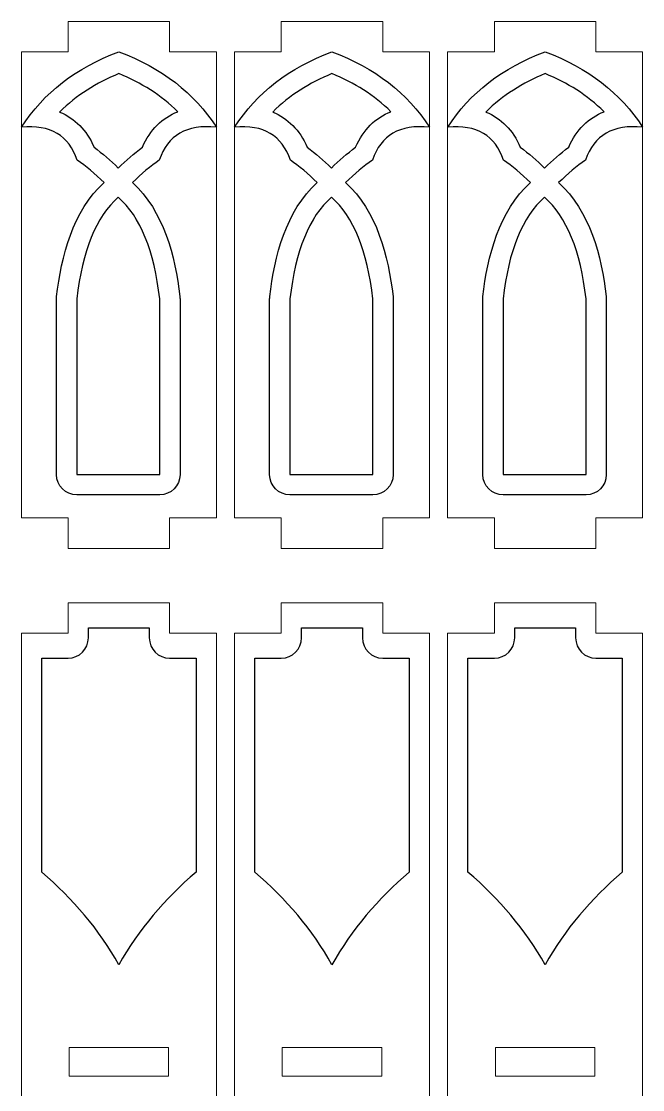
# Model space of a CAD drawing. Header units: centimetres. Extents: x -57 to 189, y -76 to 83.
# Drawn here: x 27.72 to 33.84, y -22.04 to -11.51 of the extents above; entities that cross this region are included whole.
import ezdxf

# ---------------------------------------------------------------- set-up
doc = ezdxf.new("R2010")
doc.units = ezdxf.units.CM
doc.header["$MEASUREMENT"] = 0
doc.layers.add('DEFAULT', color=7, linetype='Continuous')
doc.layers.add('layer 1', color=7, linetype='Continuous')

msp = doc.modelspace()

# ---------------------------------------------------------------- linework, layer by layer
at = {"layer": 'DEFAULT', "color": 250}
for points, knots in [([(29.28282, -14.22274), (29.23782, -13.82551), (29.12264, -13.37713), (28.81464, -13.0995), (28.81464, -13.0995), (28.90508, -13.0118), (28.99356, -12.93798), (29.08004, -12.87805), (29.08004, -12.87805), (29.16234, -12.63173), (29.34965, -12.52358), (29.64198, -12.55361), (29.64198, -12.55361), (29.42341, -12.21531), (29.10325, -11.96756), (28.68148, -11.81036), (28.68148, -11.81036), (28.26021, -11.96737), (27.94031, -12.21472), (27.72176, -12.55241), (27.72176, -12.55241), (28.00696, -12.5267), (28.19012, -12.63525), (28.27124, -12.87805), (28.27124, -12.87805), (28.35772, -12.93798), (28.44619, -13.01181), (28.53663, -13.0995), (28.53663, -13.0995), (28.22843, -13.37732), (28.11332, -13.82612), (28.06841, -14.22332), (28.06841, -14.22332), (28.06752, -14.23116), (28.06714, -14.23789), (28.06714, -14.24579), (28.06714, -14.24579), (28.06714, -14.24579), (28.06714, -15.97733), (28.06714, -15.97733), (28.06714, -15.97733), (28.06714, -16.08749), (28.15698, -16.17733), (28.26714, -16.17733), (28.26714, -16.17733), (28.26714, -16.17733), (29.08418, -16.17733), (29.08418, -16.17733), (29.08418, -16.17733), (29.19434, -16.17733), (29.28418, -16.08749), (29.28418, -15.97733), (29.28418, -15.97733), (29.28418, -15.97733), (29.28418, -14.24605), (29.28418, -14.24605), (29.28418, -14.24605), (29.28418, -14.23784), (29.28377, -14.23077), (29.28282, -14.22274)], [0, 0, 0, 0, 0.0625, 0.0625, 0.0625, 0.0625, 0.125, 0.125, 0.125, 0.125, 0.1875, 0.1875, 0.1875, 0.1875, 0.25, 0.25, 0.25, 0.25, 0.3125, 0.3125, 0.3125, 0.3125, 0.375, 0.375, 0.375, 0.375, 0.4375, 0.4375, 0.4375, 0.4375, 0.5, 0.5, 0.5, 0.5, 0.5625, 0.5625, 0.5625, 0.5625, 0.625, 0.625, 0.625, 0.625, 0.6875, 0.6875, 0.6875, 0.6875, 0.75, 0.75, 0.75, 0.75, 0.8125, 0.8125, 0.8125, 0.8125, 0.875, 0.875, 0.875, 0.875, 1, 1, 1, 1]), ([(31.38282, -14.22274), (31.33782, -13.82551), (31.22264, -13.37713), (30.91464, -13.0995), (30.91464, -13.0995), (31.00508, -13.0118), (31.09356, -12.93798), (31.18004, -12.87805), (31.18004, -12.87805), (31.26234, -12.63173), (31.44965, -12.52358), (31.74198, -12.55361), (31.74198, -12.55361), (31.52341, -12.21531), (31.20325, -11.96756), (30.78148, -11.81036), (30.78148, -11.81036), (30.36021, -11.96737), (30.04031, -12.21472), (29.82176, -12.55241), (29.82176, -12.55241), (30.10696, -12.5267), (30.29012, -12.63525), (30.37124, -12.87805), (30.37124, -12.87805), (30.45772, -12.93798), (30.54619, -13.01181), (30.63663, -13.0995), (30.63663, -13.0995), (30.32843, -13.37732), (30.21332, -13.82612), (30.16841, -14.22332), (30.16841, -14.22332), (30.16752, -14.23116), (30.16714, -14.23789), (30.16714, -14.24579), (30.16714, -14.24579), (30.16714, -14.24579), (30.16714, -15.97733), (30.16714, -15.97733), (30.16714, -15.97733), (30.16714, -16.08749), (30.25698, -16.17733), (30.36714, -16.17733), (30.36714, -16.17733), (30.36714, -16.17733), (31.18418, -16.17733), (31.18418, -16.17733), (31.18418, -16.17733), (31.29434, -16.17733), (31.38418, -16.08749), (31.38418, -15.97733), (31.38418, -15.97733), (31.38418, -15.97733), (31.38418, -14.24605), (31.38418, -14.24605), (31.38418, -14.24605), (31.38418, -14.23784), (31.38377, -14.23077), (31.38282, -14.22274)], [0, 0, 0, 0, 0.0625, 0.0625, 0.0625, 0.0625, 0.125, 0.125, 0.125, 0.125, 0.1875, 0.1875, 0.1875, 0.1875, 0.25, 0.25, 0.25, 0.25, 0.3125, 0.3125, 0.3125, 0.3125, 0.375, 0.375, 0.375, 0.375, 0.4375, 0.4375, 0.4375, 0.4375, 0.5, 0.5, 0.5, 0.5, 0.5625, 0.5625, 0.5625, 0.5625, 0.625, 0.625, 0.625, 0.625, 0.6875, 0.6875, 0.6875, 0.6875, 0.75, 0.75, 0.75, 0.75, 0.8125, 0.8125, 0.8125, 0.8125, 0.875, 0.875, 0.875, 0.875, 1, 1, 1, 1]), ([(33.48282, -14.22274), (33.43782, -13.82551), (33.32264, -13.37713), (33.01464, -13.0995), (33.01464, -13.0995), (33.10508, -13.0118), (33.19356, -12.93798), (33.28004, -12.87805), (33.28004, -12.87805), (33.36234, -12.63173), (33.54965, -12.52358), (33.84198, -12.55361), (33.84198, -12.55361), (33.62341, -12.21531), (33.30325, -11.96756), (32.88148, -11.81036), (32.88148, -11.81036), (32.46021, -11.96737), (32.14031, -12.21472), (31.92176, -12.55241), (31.92176, -12.55241), (32.20696, -12.5267), (32.39012, -12.63525), (32.47124, -12.87805), (32.47124, -12.87805), (32.55772, -12.93798), (32.64619, -13.01181), (32.73663, -13.0995), (32.73663, -13.0995), (32.42843, -13.37732), (32.31332, -13.82612), (32.26841, -14.22332), (32.26841, -14.22332), (32.26752, -14.23116), (32.26714, -14.23789), (32.26714, -14.24579), (32.26714, -14.24579), (32.26714, -14.24579), (32.26714, -15.97733), (32.26714, -15.97733), (32.26714, -15.97733), (32.26714, -16.08749), (32.35698, -16.17733), (32.46714, -16.17733), (32.46714, -16.17733), (32.46714, -16.17733), (33.28418, -16.17733), (33.28418, -16.17733), (33.28418, -16.17733), (33.39434, -16.17733), (33.48418, -16.08749), (33.48418, -15.97733), (33.48418, -15.97733), (33.48418, -15.97733), (33.48418, -14.24605), (33.48418, -14.24605), (33.48418, -14.24605), (33.48418, -14.23784), (33.48377, -14.23077), (33.48282, -14.22274)], [0, 0, 0, 0, 0.0625, 0.0625, 0.0625, 0.0625, 0.125, 0.125, 0.125, 0.125, 0.1875, 0.1875, 0.1875, 0.1875, 0.25, 0.25, 0.25, 0.25, 0.3125, 0.3125, 0.3125, 0.3125, 0.375, 0.375, 0.375, 0.375, 0.4375, 0.4375, 0.4375, 0.4375, 0.5, 0.5, 0.5, 0.5, 0.5625, 0.5625, 0.5625, 0.5625, 0.625, 0.625, 0.625, 0.625, 0.6875, 0.6875, 0.6875, 0.6875, 0.75, 0.75, 0.75, 0.75, 0.8125, 0.8125, 0.8125, 0.8125, 0.875, 0.875, 0.875, 0.875, 1, 1, 1, 1]), ([(28.43675, -12.75071), (28.36411, -12.57986), (28.24646, -12.46563), (28.09762, -12.40396), (28.09762, -12.40396), (28.26231, -12.23969), (28.45993, -12.11617), (28.68148, -12.02512), (28.68148, -12.02512), (28.90154, -12.11556), (29.09796, -12.23802), (29.26197, -12.40061), (29.26197, -12.40061), (29.10955, -12.46124), (28.98871, -12.57618), (28.91453, -12.75071), (28.91453, -12.75071), (28.83064, -12.81304), (28.75108, -12.88237), (28.67564, -12.95557), (28.67564, -12.95557), (28.6002, -12.88237), (28.52063, -12.81303), (28.43675, -12.75071)], [0, 0, 0, 0, 0.14285714, 0.14285714, 0.14285714, 0.14285714, 0.28571429, 0.28571429, 0.28571429, 0.28571429, 0.42857143, 0.42857143, 0.42857143, 0.42857143, 0.57142857, 0.57142857, 0.57142857, 0.57142857, 0.71428571, 0.71428571, 0.71428571, 0.71428571, 1, 1, 1, 1]), ([(30.53675, -12.75071), (30.46411, -12.57986), (30.34646, -12.46563), (30.19762, -12.40396), (30.19762, -12.40396), (30.36231, -12.23969), (30.55993, -12.11617), (30.78148, -12.02512), (30.78148, -12.02512), (31.00154, -12.11556), (31.19796, -12.23802), (31.36197, -12.40061), (31.36197, -12.40061), (31.20955, -12.46124), (31.08871, -12.57618), (31.01453, -12.75071), (31.01453, -12.75071), (30.93064, -12.81304), (30.85108, -12.88237), (30.77564, -12.95557), (30.77564, -12.95557), (30.7002, -12.88237), (30.62063, -12.81303), (30.53675, -12.75071)], [0, 0, 0, 0, 0.14285714, 0.14285714, 0.14285714, 0.14285714, 0.28571429, 0.28571429, 0.28571429, 0.28571429, 0.42857143, 0.42857143, 0.42857143, 0.42857143, 0.57142857, 0.57142857, 0.57142857, 0.57142857, 0.71428571, 0.71428571, 0.71428571, 0.71428571, 1, 1, 1, 1]), ([(32.63675, -12.75071), (32.56411, -12.57986), (32.44646, -12.46563), (32.29762, -12.40396), (32.29762, -12.40396), (32.46231, -12.23969), (32.65993, -12.11617), (32.88148, -12.02512), (32.88148, -12.02512), (33.10154, -12.11556), (33.29796, -12.23802), (33.46197, -12.40061), (33.46197, -12.40061), (33.30955, -12.46124), (33.18871, -12.57618), (33.11453, -12.75071), (33.11453, -12.75071), (33.03064, -12.81304), (32.95108, -12.88237), (32.87564, -12.95557), (32.87564, -12.95557), (32.8002, -12.88237), (32.72063, -12.81303), (32.63675, -12.75071)], [0, 0, 0, 0, 0.14285714, 0.14285714, 0.14285714, 0.14285714, 0.28571429, 0.28571429, 0.28571429, 0.28571429, 0.42857143, 0.42857143, 0.42857143, 0.42857143, 0.57142857, 0.57142857, 0.57142857, 0.57142857, 0.71428571, 0.71428571, 0.71428571, 0.71428571, 1, 1, 1, 1]), ([(28.67564, -13.2435), (28.89434, -13.43731), (29.03051, -13.77142), (29.08415, -14.24579), (29.08415, -14.24579), (29.08415, -14.24579), (29.08418, -14.24605), (29.08418, -14.24605), (29.08418, -14.24605), (29.08418, -14.24605), (29.08418, -15.97733), (29.08418, -15.97733), (29.08418, -15.97733), (29.08418, -15.97733), (28.26714, -15.97733), (28.26714, -15.97733), (28.26714, -15.97733), (28.26714, -15.97733), (28.26714, -14.24579), (28.26714, -14.24579), (28.26714, -14.24579), (28.32078, -13.77142), (28.45694, -13.43731), (28.67564, -13.2435)], [0, 0, 0, 0, 0.14285714, 0.14285714, 0.14285714, 0.14285714, 0.28571429, 0.28571429, 0.28571429, 0.28571429, 0.42857143, 0.42857143, 0.42857143, 0.42857143, 0.57142857, 0.57142857, 0.57142857, 0.57142857, 0.71428571, 0.71428571, 0.71428571, 0.71428571, 1, 1, 1, 1]), ([(30.77564, -13.2435), (30.99434, -13.43731), (31.13051, -13.77142), (31.18415, -14.24579), (31.18415, -14.24579), (31.18415, -14.24579), (31.18418, -14.24605), (31.18418, -14.24605), (31.18418, -14.24605), (31.18418, -14.24605), (31.18418, -15.97733), (31.18418, -15.97733), (31.18418, -15.97733), (31.18418, -15.97733), (30.36714, -15.97733), (30.36714, -15.97733), (30.36714, -15.97733), (30.36714, -15.97733), (30.36714, -14.24579), (30.36714, -14.24579), (30.36714, -14.24579), (30.42078, -13.77142), (30.55694, -13.43731), (30.77564, -13.2435)], [0, 0, 0, 0, 0.14285714, 0.14285714, 0.14285714, 0.14285714, 0.28571429, 0.28571429, 0.28571429, 0.28571429, 0.42857143, 0.42857143, 0.42857143, 0.42857143, 0.57142857, 0.57142857, 0.57142857, 0.57142857, 0.71428571, 0.71428571, 0.71428571, 0.71428571, 1, 1, 1, 1]), ([(32.87564, -13.2435), (33.09434, -13.43731), (33.23051, -13.77142), (33.28415, -14.24579), (33.28415, -14.24579), (33.28415, -14.24579), (33.28418, -14.24605), (33.28418, -14.24605), (33.28418, -14.24605), (33.28418, -14.24605), (33.28418, -15.97733), (33.28418, -15.97733), (33.28418, -15.97733), (33.28418, -15.97733), (32.46714, -15.97733), (32.46714, -15.97733), (32.46714, -15.97733), (32.46714, -15.97733), (32.46714, -14.24579), (32.46714, -14.24579), (32.46714, -14.24579), (32.52078, -13.77142), (32.65694, -13.43731), (32.87564, -13.2435)], [0, 0, 0, 0, 0.14285714, 0.14285714, 0.14285714, 0.14285714, 0.28571429, 0.28571429, 0.28571429, 0.28571429, 0.42857143, 0.42857143, 0.42857143, 0.42857143, 0.57142857, 0.57142857, 0.57142857, 0.57142857, 0.71428571, 0.71428571, 0.71428571, 0.71428571, 1, 1, 1, 1]), ([(29.44199, -19.89428), (29.44199, -19.89428), (29.44199, -17.78616), (29.44199, -17.78616), (29.44199, -17.78616), (29.44199, -17.78616), (29.18148, -17.78616), (29.18148, -17.78616), (29.18148, -17.78616), (29.07132, -17.78616), (28.98148, -17.69632), (28.98148, -17.58616), (28.98148, -17.58616), (28.98148, -17.58616), (28.98148, -17.48616), (28.98148, -17.48616), (28.98148, -17.48616), (28.98148, -17.48616), (28.38148, -17.48616), (28.38148, -17.48616), (28.38148, -17.48616), (28.38148, -17.48616), (28.38148, -17.58616), (28.38148, -17.58616), (28.38148, -17.58616), (28.38148, -17.69632), (28.29164, -17.78616), (28.18148, -17.78616), (28.18148, -17.78616), (28.18148, -17.78616), (27.92098, -17.78616), (27.92098, -17.78616), (27.92098, -17.78616), (27.92098, -17.78616), (27.92098, -19.89429), (27.92098, -19.89429), (27.92098, -19.89429), (28.22527, -20.15722), (28.48935, -20.45992), (28.68148, -20.80832), (28.68148, -20.80832), (28.87361, -20.45991), (29.1377, -20.15721), (29.44199, -19.89428)], [0, 0, 0, 0, 0.08333333, 0.08333333, 0.08333333, 0.08333333, 0.16666667, 0.16666667, 0.16666667, 0.16666667, 0.25, 0.25, 0.25, 0.25, 0.33333333, 0.33333333, 0.33333333, 0.33333333, 0.41666667, 0.41666667, 0.41666667, 0.41666667, 0.5, 0.5, 0.5, 0.5, 0.58333333, 0.58333333, 0.58333333, 0.58333333, 0.66666667, 0.66666667, 0.66666667, 0.66666667, 0.75, 0.75, 0.75, 0.75, 0.83333333, 0.83333333, 0.83333333, 0.83333333, 1, 1, 1, 1]), ([(31.54199, -19.89428), (31.54199, -19.89428), (31.54199, -17.78616), (31.54199, -17.78616), (31.54199, -17.78616), (31.54199, -17.78616), (31.28148, -17.78616), (31.28148, -17.78616), (31.28148, -17.78616), (31.17132, -17.78616), (31.08148, -17.69632), (31.08148, -17.58616), (31.08148, -17.58616), (31.08148, -17.58616), (31.08148, -17.48616), (31.08148, -17.48616), (31.08148, -17.48616), (31.08148, -17.48616), (30.48148, -17.48616), (30.48148, -17.48616), (30.48148, -17.48616), (30.48148, -17.48616), (30.48148, -17.58616), (30.48148, -17.58616), (30.48148, -17.58616), (30.48148, -17.69632), (30.39164, -17.78616), (30.28148, -17.78616), (30.28148, -17.78616), (30.28148, -17.78616), (30.02098, -17.78616), (30.02098, -17.78616), (30.02098, -17.78616), (30.02098, -17.78616), (30.02098, -19.89429), (30.02098, -19.89429), (30.02098, -19.89429), (30.32527, -20.15722), (30.58935, -20.45992), (30.78148, -20.80832), (30.78148, -20.80832), (30.97361, -20.45991), (31.2377, -20.15721), (31.54199, -19.89428)], [0, 0, 0, 0, 0.08333333, 0.08333333, 0.08333333, 0.08333333, 0.16666667, 0.16666667, 0.16666667, 0.16666667, 0.25, 0.25, 0.25, 0.25, 0.33333333, 0.33333333, 0.33333333, 0.33333333, 0.41666667, 0.41666667, 0.41666667, 0.41666667, 0.5, 0.5, 0.5, 0.5, 0.58333333, 0.58333333, 0.58333333, 0.58333333, 0.66666667, 0.66666667, 0.66666667, 0.66666667, 0.75, 0.75, 0.75, 0.75, 0.83333333, 0.83333333, 0.83333333, 0.83333333, 1, 1, 1, 1]), ([(33.64199, -19.89428), (33.64199, -19.89428), (33.64199, -17.78616), (33.64199, -17.78616), (33.64199, -17.78616), (33.64199, -17.78616), (33.38148, -17.78616), (33.38148, -17.78616), (33.38148, -17.78616), (33.27132, -17.78616), (33.18148, -17.69632), (33.18148, -17.58616), (33.18148, -17.58616), (33.18148, -17.58616), (33.18148, -17.48616), (33.18148, -17.48616), (33.18148, -17.48616), (33.18148, -17.48616), (32.58148, -17.48616), (32.58148, -17.48616), (32.58148, -17.48616), (32.58148, -17.48616), (32.58148, -17.58616), (32.58148, -17.58616), (32.58148, -17.58616), (32.58148, -17.69632), (32.49164, -17.78616), (32.38148, -17.78616), (32.38148, -17.78616), (32.38148, -17.78616), (32.12098, -17.78616), (32.12098, -17.78616), (32.12098, -17.78616), (32.12098, -17.78616), (32.12098, -19.89429), (32.12098, -19.89429), (32.12098, -19.89429), (32.42527, -20.15722), (32.68935, -20.45992), (32.88148, -20.80832), (32.88148, -20.80832), (33.07361, -20.45991), (33.3377, -20.15721), (33.64199, -19.89428)], [0, 0, 0, 0, 0.08333333, 0.08333333, 0.08333333, 0.08333333, 0.16666667, 0.16666667, 0.16666667, 0.16666667, 0.25, 0.25, 0.25, 0.25, 0.33333333, 0.33333333, 0.33333333, 0.33333333, 0.41666667, 0.41666667, 0.41666667, 0.41666667, 0.5, 0.5, 0.5, 0.5, 0.58333333, 0.58333333, 0.58333333, 0.58333333, 0.66666667, 0.66666667, 0.66666667, 0.66666667, 0.75, 0.75, 0.75, 0.75, 0.83333333, 0.83333333, 0.83333333, 0.83333333, 1, 1, 1, 1])]:
    msp.add_open_spline(points, degree=3, knots=knots, dxfattribs=at)
at = {"layer": 'layer 1', "color": 250, "lineweight": 9}
for points in [[(28.19148, -21.90486), (29.17148, -21.90486), (29.17148, -21.62486), (28.19148, -21.62486), (28.19148, -21.90486)], [(30.29148, -21.90486), (31.27148, -21.90486), (31.27148, -21.62486), (30.29148, -21.62486), (30.29148, -21.90486)], [(32.39148, -21.90486), (33.37148, -21.90486), (33.37148, -21.62486), (32.39148, -21.62486), (32.39148, -21.90486)]]:
    msp.add_lwpolyline(points, close=True, dxfattribs=at)
for points, knots in [([(29.18148, -11.81036), (29.18148, -11.81036), (29.18148, -11.51036), (29.18148, -11.51036), (29.18148, -11.51036), (29.18148, -11.51036), (28.18148, -11.51036), (28.18148, -11.51036), (28.18148, -11.51036), (28.18148, -11.51036), (28.18148, -11.81036), (28.18148, -11.81036), (28.18148, -11.81036), (28.18148, -11.81036), (27.72098, -11.81036), (27.72098, -11.81036), (27.72098, -11.81036), (27.72098, -11.81036), (27.72098, -16.40479), (27.72098, -16.40479), (27.72098, -16.40479), (27.72098, -16.40479), (28.18148, -16.40479), (28.18148, -16.40479), (28.18148, -16.40479), (28.18148, -16.40479), (28.18148, -16.70479), (28.18148, -16.70479), (28.18148, -16.70479), (28.18148, -16.70479), (29.18148, -16.70479), (29.18148, -16.70479), (29.18148, -16.70479), (29.18148, -16.70479), (29.18148, -16.40479), (29.18148, -16.40479), (29.18148, -16.40479), (29.18148, -16.40479), (29.64199, -16.40479), (29.64199, -16.40479), (29.64199, -16.40479), (29.64199, -16.40479), (29.64199, -11.81036), (29.64199, -11.81036), (29.64199, -11.81036), (29.64199, -11.81036), (29.18148, -11.81036), (29.18148, -11.81036)], [0, 0, 0, 0, 0.07692308, 0.07692308, 0.07692308, 0.07692308, 0.15384615, 0.15384615, 0.15384615, 0.15384615, 0.23076923, 0.23076923, 0.23076923, 0.23076923, 0.30769231, 0.30769231, 0.30769231, 0.30769231, 0.38461538, 0.38461538, 0.38461538, 0.38461538, 0.46153846, 0.46153846, 0.46153846, 0.46153846, 0.53846154, 0.53846154, 0.53846154, 0.53846154, 0.61538462, 0.61538462, 0.61538462, 0.61538462, 0.69230769, 0.69230769, 0.69230769, 0.69230769, 0.76923077, 0.76923077, 0.76923077, 0.76923077, 0.84615385, 0.84615385, 0.84615385, 0.84615385, 1, 1, 1, 1]), ([(31.28148, -11.81036), (31.28148, -11.81036), (31.28148, -11.51036), (31.28148, -11.51036), (31.28148, -11.51036), (31.28148, -11.51036), (30.28148, -11.51036), (30.28148, -11.51036), (30.28148, -11.51036), (30.28148, -11.51036), (30.28148, -11.81036), (30.28148, -11.81036), (30.28148, -11.81036), (30.28148, -11.81036), (29.82098, -11.81036), (29.82098, -11.81036), (29.82098, -11.81036), (29.82098, -11.81036), (29.82098, -16.40479), (29.82098, -16.40479), (29.82098, -16.40479), (29.82098, -16.40479), (30.28148, -16.40479), (30.28148, -16.40479), (30.28148, -16.40479), (30.28148, -16.40479), (30.28148, -16.70479), (30.28148, -16.70479), (30.28148, -16.70479), (30.28148, -16.70479), (31.28148, -16.70479), (31.28148, -16.70479), (31.28148, -16.70479), (31.28148, -16.70479), (31.28148, -16.40479), (31.28148, -16.40479), (31.28148, -16.40479), (31.28148, -16.40479), (31.74199, -16.40479), (31.74199, -16.40479), (31.74199, -16.40479), (31.74199, -16.40479), (31.74199, -11.81036), (31.74199, -11.81036), (31.74199, -11.81036), (31.74199, -11.81036), (31.28148, -11.81036), (31.28148, -11.81036)], [0, 0, 0, 0, 0.07692308, 0.07692308, 0.07692308, 0.07692308, 0.15384615, 0.15384615, 0.15384615, 0.15384615, 0.23076923, 0.23076923, 0.23076923, 0.23076923, 0.30769231, 0.30769231, 0.30769231, 0.30769231, 0.38461538, 0.38461538, 0.38461538, 0.38461538, 0.46153846, 0.46153846, 0.46153846, 0.46153846, 0.53846154, 0.53846154, 0.53846154, 0.53846154, 0.61538462, 0.61538462, 0.61538462, 0.61538462, 0.69230769, 0.69230769, 0.69230769, 0.69230769, 0.76923077, 0.76923077, 0.76923077, 0.76923077, 0.84615385, 0.84615385, 0.84615385, 0.84615385, 1, 1, 1, 1]), ([(33.38148, -11.81036), (33.38148, -11.81036), (33.38148, -11.51036), (33.38148, -11.51036), (33.38148, -11.51036), (33.38148, -11.51036), (32.38148, -11.51036), (32.38148, -11.51036), (32.38148, -11.51036), (32.38148, -11.51036), (32.38148, -11.81036), (32.38148, -11.81036), (32.38148, -11.81036), (32.38148, -11.81036), (31.92098, -11.81036), (31.92098, -11.81036), (31.92098, -11.81036), (31.92098, -11.81036), (31.92098, -16.40479), (31.92098, -16.40479), (31.92098, -16.40479), (31.92098, -16.40479), (32.38148, -16.40479), (32.38148, -16.40479), (32.38148, -16.40479), (32.38148, -16.40479), (32.38148, -16.70479), (32.38148, -16.70479), (32.38148, -16.70479), (32.38148, -16.70479), (33.38148, -16.70479), (33.38148, -16.70479), (33.38148, -16.70479), (33.38148, -16.70479), (33.38148, -16.40479), (33.38148, -16.40479), (33.38148, -16.40479), (33.38148, -16.40479), (33.84199, -16.40479), (33.84199, -16.40479), (33.84199, -16.40479), (33.84199, -16.40479), (33.84199, -11.81036), (33.84199, -11.81036), (33.84199, -11.81036), (33.84199, -11.81036), (33.38148, -11.81036), (33.38148, -11.81036)], [0, 0, 0, 0, 0.07692308, 0.07692308, 0.07692308, 0.07692308, 0.15384615, 0.15384615, 0.15384615, 0.15384615, 0.23076923, 0.23076923, 0.23076923, 0.23076923, 0.30769231, 0.30769231, 0.30769231, 0.30769231, 0.38461538, 0.38461538, 0.38461538, 0.38461538, 0.46153846, 0.46153846, 0.46153846, 0.46153846, 0.53846154, 0.53846154, 0.53846154, 0.53846154, 0.61538462, 0.61538462, 0.61538462, 0.61538462, 0.69230769, 0.69230769, 0.69230769, 0.69230769, 0.76923077, 0.76923077, 0.76923077, 0.76923077, 0.84615385, 0.84615385, 0.84615385, 0.84615385, 1, 1, 1, 1]), ([(29.08418, -14.24605), (29.08418, -14.24605), (29.08418, -15.97733), (29.08418, -15.97733), (29.08418, -15.97733), (29.08418, -15.97733), (28.26714, -15.97733), (28.26714, -15.97733), (28.26714, -15.97733), (28.26714, -15.97733), (28.26714, -14.24579), (28.26714, -14.24579), (28.26714, -14.24579), (28.32078, -13.77142), (28.45694, -13.43731), (28.67564, -13.2435), (28.67564, -13.2435), (28.89434, -13.43731), (29.03051, -13.77142), (29.08415, -14.24579), (29.08415, -14.24579), (29.08416, -14.24588), (29.08417, -14.24597), (29.08418, -14.24605)], [0, 0, 0, 0, 0.14285714, 0.14285714, 0.14285714, 0.14285714, 0.28571429, 0.28571429, 0.28571429, 0.28571429, 0.42857143, 0.42857143, 0.42857143, 0.42857143, 0.57142857, 0.57142857, 0.57142857, 0.57142857, 0.71428571, 0.71428571, 0.71428571, 0.71428571, 1, 1, 1, 1]), ([(31.18418, -14.24605), (31.18418, -14.24605), (31.18418, -15.97733), (31.18418, -15.97733), (31.18418, -15.97733), (31.18418, -15.97733), (30.36714, -15.97733), (30.36714, -15.97733), (30.36714, -15.97733), (30.36714, -15.97733), (30.36714, -14.24579), (30.36714, -14.24579), (30.36714, -14.24579), (30.42078, -13.77142), (30.55694, -13.43731), (30.77564, -13.2435), (30.77564, -13.2435), (30.99434, -13.43731), (31.13051, -13.77142), (31.18415, -14.24579), (31.18415, -14.24579), (31.18416, -14.24588), (31.18417, -14.24597), (31.18418, -14.24605)], [0, 0, 0, 0, 0.14285714, 0.14285714, 0.14285714, 0.14285714, 0.28571429, 0.28571429, 0.28571429, 0.28571429, 0.42857143, 0.42857143, 0.42857143, 0.42857143, 0.57142857, 0.57142857, 0.57142857, 0.57142857, 0.71428571, 0.71428571, 0.71428571, 0.71428571, 1, 1, 1, 1]), ([(33.28418, -14.24605), (33.28418, -14.24605), (33.28418, -15.97733), (33.28418, -15.97733), (33.28418, -15.97733), (33.28418, -15.97733), (32.46714, -15.97733), (32.46714, -15.97733), (32.46714, -15.97733), (32.46714, -15.97733), (32.46714, -14.24579), (32.46714, -14.24579), (32.46714, -14.24579), (32.52078, -13.77142), (32.65694, -13.43731), (32.87564, -13.2435), (32.87564, -13.2435), (33.09434, -13.43731), (33.23051, -13.77142), (33.28415, -14.24579), (33.28415, -14.24579), (33.28416, -14.24588), (33.28417, -14.24597), (33.28418, -14.24605)], [0, 0, 0, 0, 0.14285714, 0.14285714, 0.14285714, 0.14285714, 0.28571429, 0.28571429, 0.28571429, 0.28571429, 0.42857143, 0.42857143, 0.42857143, 0.42857143, 0.57142857, 0.57142857, 0.57142857, 0.57142857, 0.71428571, 0.71428571, 0.71428571, 0.71428571, 1, 1, 1, 1]), ([(29.18148, -17.53986), (29.18148, -17.53986), (29.18148, -17.23986), (29.18148, -17.23986), (29.18148, -17.23986), (29.18148, -17.23986), (28.18148, -17.23986), (28.18148, -17.23986), (28.18148, -17.23986), (28.18148, -17.23986), (28.18148, -17.53986), (28.18148, -17.53986), (28.18148, -17.53986), (28.18148, -17.53986), (27.72098, -17.53986), (27.72098, -17.53986), (27.72098, -17.53986), (27.72098, -17.53986), (27.72098, -35.03986), (27.72098, -35.03986), (27.72098, -35.03986), (27.72098, -35.03986), (28.18148, -35.03986), (28.18148, -35.03986), (28.18148, -35.03986), (28.18148, -35.03986), (28.18148, -35.33986), (28.18148, -35.33986), (28.18148, -35.33986), (28.18148, -35.33986), (29.18148, -35.33986), (29.18148, -35.33986), (29.18148, -35.33986), (29.18148, -35.33986), (29.18148, -35.03986), (29.18148, -35.03986), (29.18148, -35.03986), (29.18148, -35.03986), (29.64199, -35.03986), (29.64199, -35.03986), (29.64199, -35.03986), (29.64199, -35.03986), (29.64199, -17.53986), (29.64199, -17.53986), (29.64199, -17.53986), (29.64199, -17.53986), (29.18148, -17.53986), (29.18148, -17.53986)], [0, 0, 0, 0, 0.07692308, 0.07692308, 0.07692308, 0.07692308, 0.15384615, 0.15384615, 0.15384615, 0.15384615, 0.23076923, 0.23076923, 0.23076923, 0.23076923, 0.30769231, 0.30769231, 0.30769231, 0.30769231, 0.38461538, 0.38461538, 0.38461538, 0.38461538, 0.46153846, 0.46153846, 0.46153846, 0.46153846, 0.53846154, 0.53846154, 0.53846154, 0.53846154, 0.61538462, 0.61538462, 0.61538462, 0.61538462, 0.69230769, 0.69230769, 0.69230769, 0.69230769, 0.76923077, 0.76923077, 0.76923077, 0.76923077, 0.84615385, 0.84615385, 0.84615385, 0.84615385, 1, 1, 1, 1]), ([(31.28148, -17.53986), (31.28148, -17.53986), (31.28148, -17.23986), (31.28148, -17.23986), (31.28148, -17.23986), (31.28148, -17.23986), (30.28148, -17.23986), (30.28148, -17.23986), (30.28148, -17.23986), (30.28148, -17.23986), (30.28148, -17.53986), (30.28148, -17.53986), (30.28148, -17.53986), (30.28148, -17.53986), (29.82098, -17.53986), (29.82098, -17.53986), (29.82098, -17.53986), (29.82098, -17.53986), (29.82098, -35.03986), (29.82098, -35.03986), (29.82098, -35.03986), (29.82098, -35.03986), (30.28148, -35.03986), (30.28148, -35.03986), (30.28148, -35.03986), (30.28148, -35.03986), (30.28148, -35.33986), (30.28148, -35.33986), (30.28148, -35.33986), (30.28148, -35.33986), (31.28148, -35.33986), (31.28148, -35.33986), (31.28148, -35.33986), (31.28148, -35.33986), (31.28148, -35.03986), (31.28148, -35.03986), (31.28148, -35.03986), (31.28148, -35.03986), (31.74199, -35.03986), (31.74199, -35.03986), (31.74199, -35.03986), (31.74199, -35.03986), (31.74199, -17.53986), (31.74199, -17.53986), (31.74199, -17.53986), (31.74199, -17.53986), (31.28148, -17.53986), (31.28148, -17.53986)], [0, 0, 0, 0, 0.07692308, 0.07692308, 0.07692308, 0.07692308, 0.15384615, 0.15384615, 0.15384615, 0.15384615, 0.23076923, 0.23076923, 0.23076923, 0.23076923, 0.30769231, 0.30769231, 0.30769231, 0.30769231, 0.38461538, 0.38461538, 0.38461538, 0.38461538, 0.46153846, 0.46153846, 0.46153846, 0.46153846, 0.53846154, 0.53846154, 0.53846154, 0.53846154, 0.61538462, 0.61538462, 0.61538462, 0.61538462, 0.69230769, 0.69230769, 0.69230769, 0.69230769, 0.76923077, 0.76923077, 0.76923077, 0.76923077, 0.84615385, 0.84615385, 0.84615385, 0.84615385, 1, 1, 1, 1]), ([(33.38148, -17.53986), (33.38148, -17.53986), (33.38148, -17.23986), (33.38148, -17.23986), (33.38148, -17.23986), (33.38148, -17.23986), (32.38148, -17.23986), (32.38148, -17.23986), (32.38148, -17.23986), (32.38148, -17.23986), (32.38148, -17.53986), (32.38148, -17.53986), (32.38148, -17.53986), (32.38148, -17.53986), (31.92098, -17.53986), (31.92098, -17.53986), (31.92098, -17.53986), (31.92098, -17.53986), (31.92098, -35.03986), (31.92098, -35.03986), (31.92098, -35.03986), (31.92098, -35.03986), (32.38148, -35.03986), (32.38148, -35.03986), (32.38148, -35.03986), (32.38148, -35.03986), (32.38148, -35.33986), (32.38148, -35.33986), (32.38148, -35.33986), (32.38148, -35.33986), (33.38148, -35.33986), (33.38148, -35.33986), (33.38148, -35.33986), (33.38148, -35.33986), (33.38148, -35.03986), (33.38148, -35.03986), (33.38148, -35.03986), (33.38148, -35.03986), (33.84199, -35.03986), (33.84199, -35.03986), (33.84199, -35.03986), (33.84199, -35.03986), (33.84199, -17.53986), (33.84199, -17.53986), (33.84199, -17.53986), (33.84199, -17.53986), (33.38148, -17.53986), (33.38148, -17.53986)], [0, 0, 0, 0, 0.07692308, 0.07692308, 0.07692308, 0.07692308, 0.15384615, 0.15384615, 0.15384615, 0.15384615, 0.23076923, 0.23076923, 0.23076923, 0.23076923, 0.30769231, 0.30769231, 0.30769231, 0.30769231, 0.38461538, 0.38461538, 0.38461538, 0.38461538, 0.46153846, 0.46153846, 0.46153846, 0.46153846, 0.53846154, 0.53846154, 0.53846154, 0.53846154, 0.61538462, 0.61538462, 0.61538462, 0.61538462, 0.69230769, 0.69230769, 0.69230769, 0.69230769, 0.76923077, 0.76923077, 0.76923077, 0.76923077, 0.84615385, 0.84615385, 0.84615385, 0.84615385, 1, 1, 1, 1])]:
    msp.add_open_spline(points, degree=3, knots=knots, dxfattribs=at)

doc.saveas('drawing.dxf')
